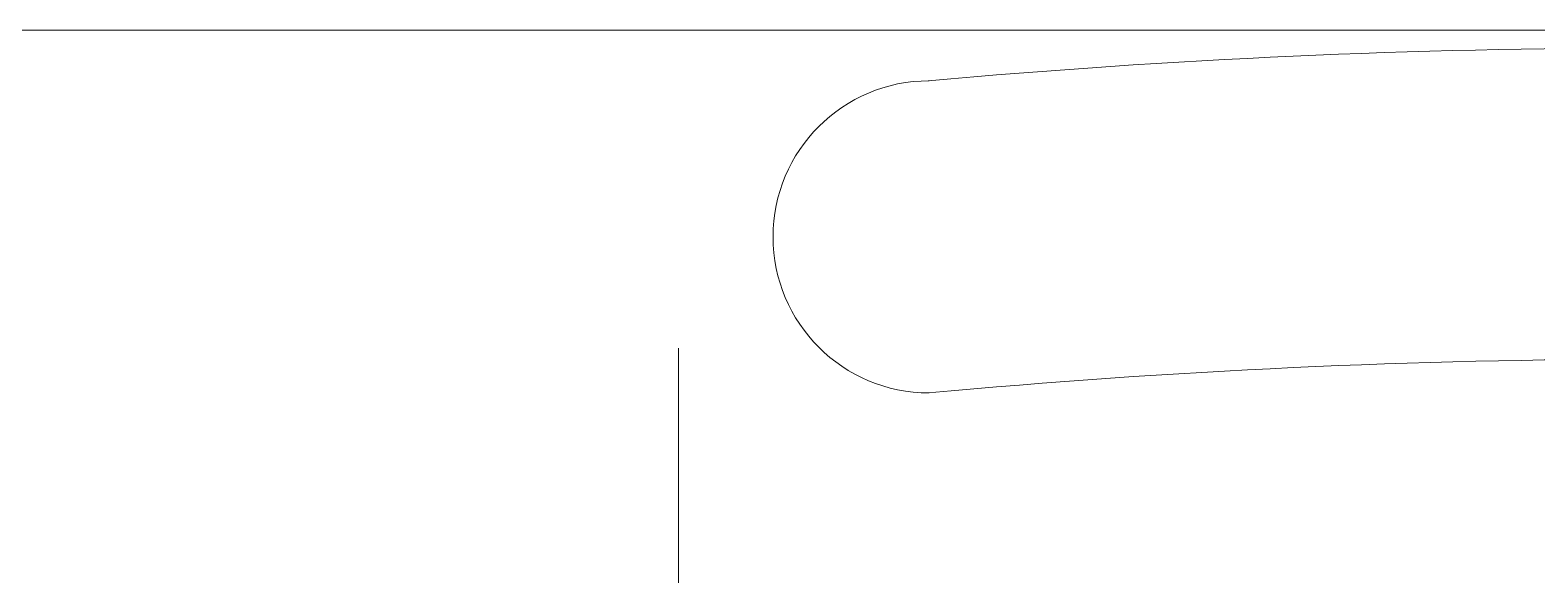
# Model space of a CAD drawing. Header units: millimetres. Extents: x -160614 to 59925, y -157025 to 0.
# Drawn here: x -30131.2 to -29792.2, y -109355.2 to -109232.6 of the extents above; entities that cross this region are included whole.
import ezdxf

# ---------------------------------------------------------------- set-up
doc = ezdxf.new("R2010")
doc.units = ezdxf.units.MM
doc.header["$LTSCALE"] = 8
doc.layers.get('0').update_dxf_attribs({"color": 9, "lineweight": 5})
for name, color, linetype, lineweight in [('72_EGR_EQP_TAG', 9, 'Continuous', 5), ('LOADING', 9, 'Continuous', 5), ('Walls', 9, 'Continuous', 5)]:
    doc.layers.add(name, color=color, linetype=linetype, lineweight=lineweight)
doc.layers.get('0').off()
doc.layers.get('0').freeze()

# ---------------------------------------------------------------- blocks, each defined once
blk = doc.blocks.new('GF21018-P')
blk.add_line((0.2204937210156821, 0.4756307261486727), (0.2204937210156821, 0.0674977280054634))
for centre, radius, start, end in [((-4.0174444003e-06, 1.846735474002139), 1.776735474005004, 264.6945553321505, 275.3052680112835), ((0.1640881380565453, 0.0424977280054613), 0.0351139560901341, 270.0000000000001, 90), ((-3.2405935642e-06, 1.831363171438854), 1.831363171441721, 264.8532206013883, 275.1469821681523)]:
    blk.add_arc(centre, radius, start, end)
blk = doc.blocks.new('1stF')
at = {"layer": 'Walls', "color": 9}
blk.add_line((-29152.34296291087, -109232.6130425814, 0.1044569282078957), (-33352.34296297008, -109232.6130425814, 0.1044569282078957), dxfattribs=at)
at = {"layer": 'LOADING', "color": 9, "extrusion": (2.240207019314477e-05, 7.774263848676233e-06, 0.9999999997188542), "xscale": 1000, "yscale": 1000, "zscale": 1000, "rotation": 179.9985892349693}
blk.add_blockref('GF21018-P', (-29764.86029433483, -109236.6354344069, -1.477522221483206), dxfattribs=at)

msp = doc.modelspace()

# ---------------------------------------------------------------- block references
at = {"layer": '72_EGR_EQP_TAG'}
msp.add_blockref('1stF', (0, 0), dxfattribs=at)

doc.saveas('drawing.dxf')
